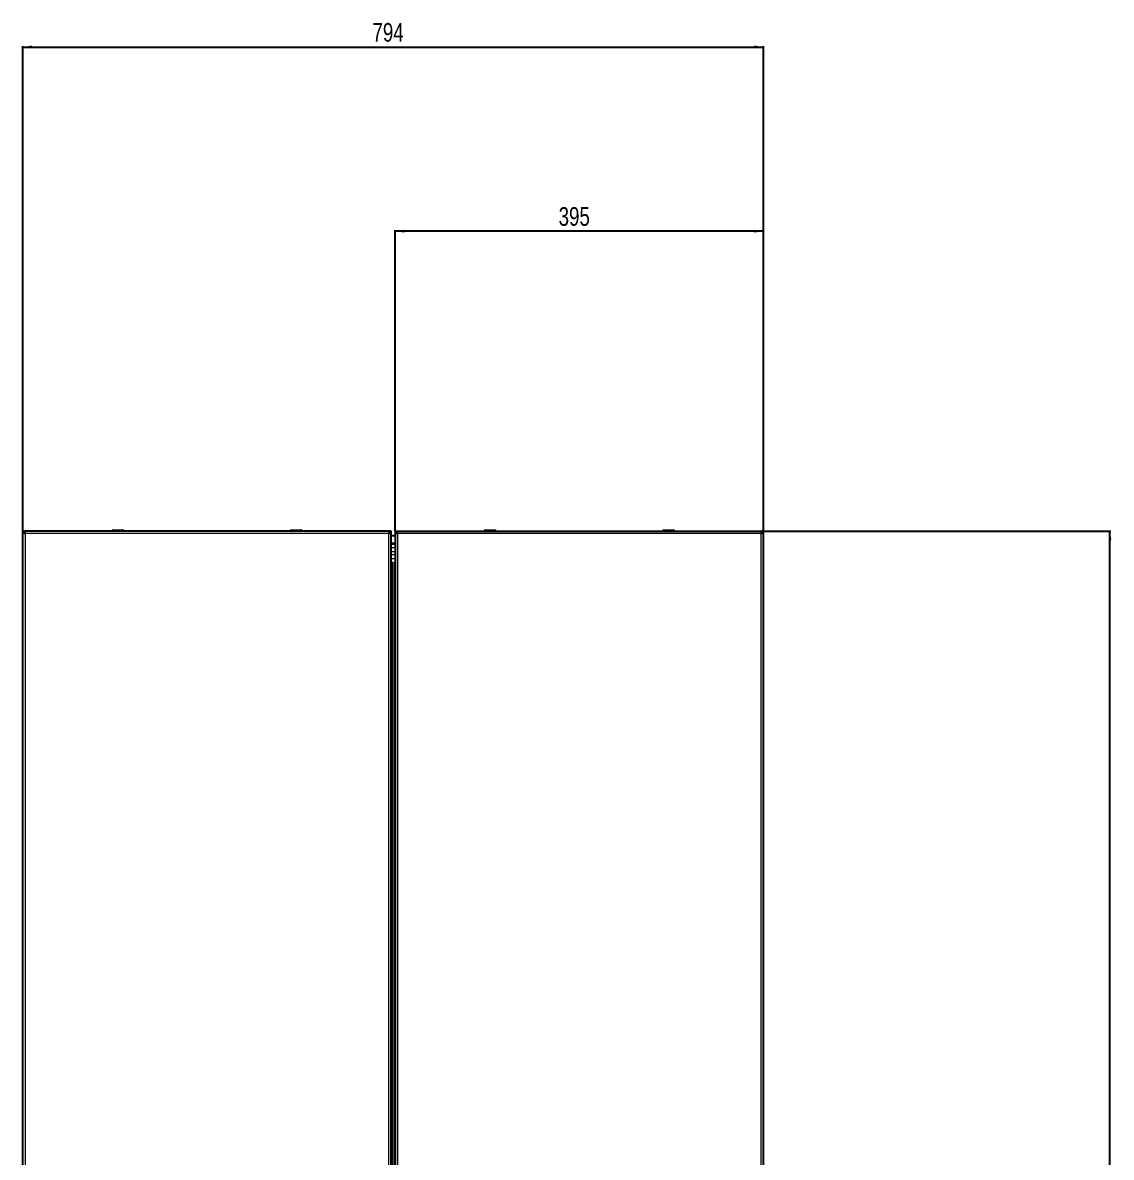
# Model space of a CAD drawing. Header units: millimetres. Extents: x -984 to 2790, y -1538 to 1219.
# Drawn here: x 1623 to 2790, y -114 to 1101 of the extents above; entities that cross this region are included whole.
import ezdxf

# ---------------------------------------------------------------- set-up
doc = ezdxf.new("R2010")
doc.units = ezdxf.units.MM
doc.layers.add('FORMAT', color=7, linetype='Continuous')
doc.styles.add('SLDTEXTSTYLE0', font='TXT', dxfattribs={"width": 0.75})
doc.dimstyles.new('SLDDIMSTYLE0', dxfattribs={"dimtxt": 20, "dimasz": 10, "dimexe": 0, "dimexo": 0.0625, "dimgap": 5, "dimtad": 2, "dimdec": 1, "dimrnd": 1e-09, "dimzin": 12, "dimdsep": 46, "dimtxsty": 'SLDTEXTSTYLE0', "dimsah": 1, "dimcen": 0.09, "dimadec": 0, "dimazin": 3, "dimtfac": 1, "dimtofl": 0, "dimtmove": 0, "dimatfit": 3, "dimfxl": 0, "dimfrac": 2, "dimtolj": 1, "dimtzin": 12, "dimarcsym": 0})

# ---------------------------------------------------------------- blocks, each defined once
blk = doc.blocks.new('_D')
at = {"layer": 'FORMAT'}
for p, q in [((2415, 556.3), (2789.3, 556.3)), ((2788.3, -998.7), (2788.3, 556.3)), ((2415, -998.7), (2789.3, -998.7))]:
    blk.add_line(p, q, dxfattribs=at)
for points in [[(2788.3, 556.3), (2786.8, 546.3), (2789.9, 546.3)], [(2788.3, -998.7), (2789.9, -988.7), (2786.8, -988.7)]]:
    blk.add_solid(points, dxfattribs=at)
at = {"layer": 'FORMAT', "insert": (2762.5, -250.8), "char_height": 20, "attachment_point": 1, "rotation": 90, "style": 'SLDTEXTSTYLE0'}
blk.add_mtext('1555', dxfattribs=at)
blk = doc.blocks.new('_D_1')
at = {"layer": 'FORMAT'}
for p, q in [((1623.3, 556.3), (1623.3, 1075.7)), ((1623.3, 1074.7), (2417.3, 1074.7)), ((2417.3, 556.3), (2417.3, 1075.7))]:
    blk.add_line(p, q, dxfattribs=at)
for points in [[(1623.3, 1074.7), (1633.3, 1073.2), (1633.3, 1076.3)], [(2417.3, 1074.7), (2407.3, 1076.3), (2407.3, 1073.2)]]:
    blk.add_solid(points, dxfattribs=at)
at = {"layer": 'FORMAT', "insert": (1998.1, 1100.5), "char_height": 20, "attachment_point": 1, "style": 'SLDTEXTSTYLE0'}
blk.add_mtext('794', dxfattribs=at)
blk = doc.blocks.new('_D_2')
at = {"layer": 'FORMAT'}
for p, q in [((2022.3, 556.3), (2022.3, 878.6)), ((2417.3, 877.6), (2022.3, 877.6)), ((2417.3, 556.3), (2417.3, 878.6))]:
    blk.add_line(p, q, dxfattribs=at)
for points in [[(2022.3, 877.6), (2032.3, 876), (2032.3, 879.1)], [(2417.3, 877.6), (2407.3, 879.1), (2407.3, 876)]]:
    blk.add_solid(points, dxfattribs=at)
at = {"layer": 'FORMAT', "insert": (2197.6, 903.3), "char_height": 20, "attachment_point": 1, "style": 'SLDTEXTSTYLE0'}
blk.add_mtext('395', dxfattribs=at)

msp = doc.modelspace()

# ---------------------------------------------------------------- linework, layer by layer
at = {"color": 7, "linetype": 'Continuous', "lineweight": 25}
for p, q in [((1623.28, -998.72), (1623.28, 556.28)), ((1623.28, 556.28), (1625.28, 556.28)), ((2015.98, 556.28), (1625.58, 556.28)), ((1625.58, 554.28), (1625.58, 556.28)), ((1719.53, 557.03), (1719.53, 556.28)), ((1719.78, 557.28), (1730.78, 557.28)), ((1731.03, 556.28), (1731.03, 557.03)), ((1910.53, 557.03), (1910.53, 556.28)), ((1910.78, 557.28), (1913.27, 557.28)), ((1913.27, 557.28), (1921.78, 557.28)), ((1922.03, 556.28), (1922.03, 557.03)), ((2015.98, 556.28), (2015.98, 554.28)), ((2018.28, 556.28), (2016.28, 556.28)), ((2018.28, -998.72), (2018.28, 556.28)), ((2022.28, 551.28), (2018.28, 551.28)), ((2022.28, 556.28), (2022.28, -998.72)), ((2022.28, 556.28), (2024.28, 556.28)), ((2024.58, 556.28), (2414.98, 556.28)), ((2024.58, 556.28), (2024.58, 554.57)), ((2118.53, 557.03), (2118.53, 556.28)), ((2118.78, 557.28), (2129.78, 557.28)), ((2130.03, 556.28), (2130.03, 557.03)), ((2309.53, 557.03), (2309.53, 556.28)), ((2309.78, 557.28), (2312.27, 557.28)), ((2312.27, 557.28), (2320.78, 557.28)), ((2321.03, 556.28), (2321.03, 557.03)), ((2414.98, 554.58), (2414.98, 556.28)), ((2417.28, 556.28), (2415.28, 556.28)), ((2417.28, -998.72), (2417.28, 556.28)), ((2018.82, 522.48), (2018.28, 522.48)), ((2018.41, 518.48), (2018.28, 518.48))]:
    msp.add_line(p, q, dxfattribs=at)
at = {"color": 8, "linetype": 'Continuous', "lineweight": 18}
for p, q in [((1625.88, 553.68), (1625.88, -996.12)), ((2015.68, 553.68), (1625.88, 553.68)), ((1731.03, 557.03), (1719.53, 557.03)), ((1913.13, 557.03), (1910.53, 557.03)), ((1922.03, 557.03), (1913.13, 557.03)), ((2015.68, -996.12), (2015.68, 553.68)), ((2414.68, 553.68), (2024.88, 553.68)), ((2024.88, 553.68), (2024.88, -143.88)), ((2130.03, 557.03), (2118.53, 557.03)), ((2312.13, 557.03), (2309.53, 557.03)), ((2321.03, 557.03), (2312.13, 557.03)), ((2414.68, -996.12), (2414.68, 553.68)), ((2022.28, 543.56), (2018.28, 543.56)), ((2022.28, 542.11), (2018.28, 542.11)), ((2022.28, 538.34), (2018.28, 538.34)), ((2022.28, 534.02), (2018.28, 534.02)), ((2022.28, 530.79), (2018.28, 530.79)), ((2022.28, 526.47), (2018.28, 526.47)), ((2019.29, -965.85), (2019.29, 523.41)), ((2019.76, 523.43), (2019.76, -965.87)), ((2020.33, -965.53), (2020.33, 523.1)), ((2021.68, 523.1), (2021.68, -965.53))]:
    msp.add_line(p, q, dxfattribs=at)
at = {"color": 7, "linetype": 'Continuous', "lineweight": 25}
for centre, start, end in [((1719.78, 557.03), 90, 180), ((1730.78, 557.03), 0, 90), ((1910.78, 557.03), 90, 180), ((1921.78, 557.03), 0, 90), ((2118.78, 557.03), 90, 180), ((2129.78, 557.03), 0, 90), ((2309.78, 557.03), 90, 180), ((2320.78, 557.03), 0, 90)]:
    msp.add_arc(centre, 0.25, start, end, dxfattribs=at)
for points in [[(1623.28, 556.28), (1623.32, 556.07), (1623.4, 555.63), (1624, 554.98), (1624.86, 554.33), (1625.54, 553.9), (1625.88, 553.68)], [(1625.28, 556.28), (1625.32, 555.85), (1625.39, 554.98), (1625.72, 554.12), (1625.88, 553.68)], [(1625.88, 553.68), (1625.85, 554.02), (1625.8, 554.7), (1625.73, 555.56), (1625.65, 556.17), (1625.6, 556.24), (1625.58, 556.28)], [(1625.88, 553.68), (1625.85, 553.76), (1625.8, 553.92), (1625.73, 554.12), (1625.65, 554.26), (1625.6, 554.27), (1625.58, 554.28)], [(2015.68, 553.68), (2016.02, 553.9), (2016.7, 554.33), (2017.56, 554.98), (2018.16, 555.63), (2018.24, 556.07), (2018.28, 556.28)], [(2015.98, 556.28), (2015.95, 556.24), (2015.9, 556.17), (2015.83, 555.56), (2015.75, 554.7), (2015.7, 554.02), (2015.68, 553.68)], [(2015.68, 553.68), (2015.84, 554.12), (2016.17, 554.98), (2016.24, 555.85), (2016.28, 556.28)], [(2015.98, 554.28), (2015.95, 554.27), (2015.9, 554.26), (2015.83, 554.12), (2015.75, 553.92), (2015.7, 553.76), (2015.68, 553.68)], [(2024.88, 553.68), (2024.85, 554.02), (2024.8, 554.7), (2024.73, 555.56), (2024.65, 556.17), (2024.6, 556.24), (2024.58, 556.28)], [(2414.98, 556.28), (2414.95, 556.24), (2414.9, 556.17), (2414.83, 555.56), (2414.75, 554.7), (2414.7, 554.02), (2414.68, 553.68)]]:
    msp.add_open_spline(points, degree=3, dxfattribs=at)
for points, knots in [([(2022.28, 556.28), (2022.31, 556.1), (2022.37, 555.69), (2022.9, 555.07), (2023.78, 554.38), (2024.5, 553.92), (2024.88, 553.68)], [0, 0, 0, 0, 0.2135062, 0.4683221, 0.7232409, 1, 1, 1, 1]), ([(2024.28, 556.28), (2024.31, 555.9), (2024.35, 555.28), (2024.61, 554.42), (2024.79, 553.93), (2024.88, 553.68)], [0, 0, 0, 0, 0.43750004, 0.71569026, 1, 1, 1, 1]), ([(2414.68, 553.68), (2414.97, 553.87), (2415.6, 554.27), (2416.46, 554.89), (2417.14, 555.58), (2417.23, 556.04), (2417.28, 556.28)], [0, 0, 0, 0, 0.2113527, 0.4661677, 0.7210903, 1, 1, 1, 1]), ([(2414.68, 553.68), (2414.82, 554.06), (2415.04, 554.68), (2415.24, 555.55), (2415.27, 556.04), (2415.28, 556.28)], [0, 0, 0, 0, 0.4375, 0.7156903, 1, 1, 1, 1])]:
    msp.add_open_spline(points, degree=3, knots=knots, dxfattribs=at)

# ---------------------------------------------------------------- dimensions: what is measured, and where the dimension line sits
at = {"layer": 'FORMAT'}
for base, p1, p2, picture, middle in [((2417.28, 1074.73), (1623.28, 556.28), (2417.28, 556.28), '_D_1', (2020.28, 1074.73)), ((2022.28, 877.56), (2417.28, 556.28), (2022.28, 556.28), '_D_2', (2219.78, 877.56))]:
    dim = msp.add_linear_dim(base=base, p1=p1, p2=p2, dimstyle='SLDDIMSTYLE0', dxfattribs=at)
    dim.commit()
    dim.dimension.update_dxf_attribs({"geometry": picture, "text_midpoint": middle, "dimtype": 160})
dim = msp.add_linear_dim(base=(2788.32, 556.28), p1=(2414.98, -998.72), p2=(2414.98, 556.28), angle=90, dimstyle='SLDDIMSTYLE0', dxfattribs=at)
dim.commit()
dim.dimension.update_dxf_attribs({"geometry": '_D', "text_midpoint": (2788.32, -221.22), "dimtype": 160})

doc.saveas('drawing.dxf')
